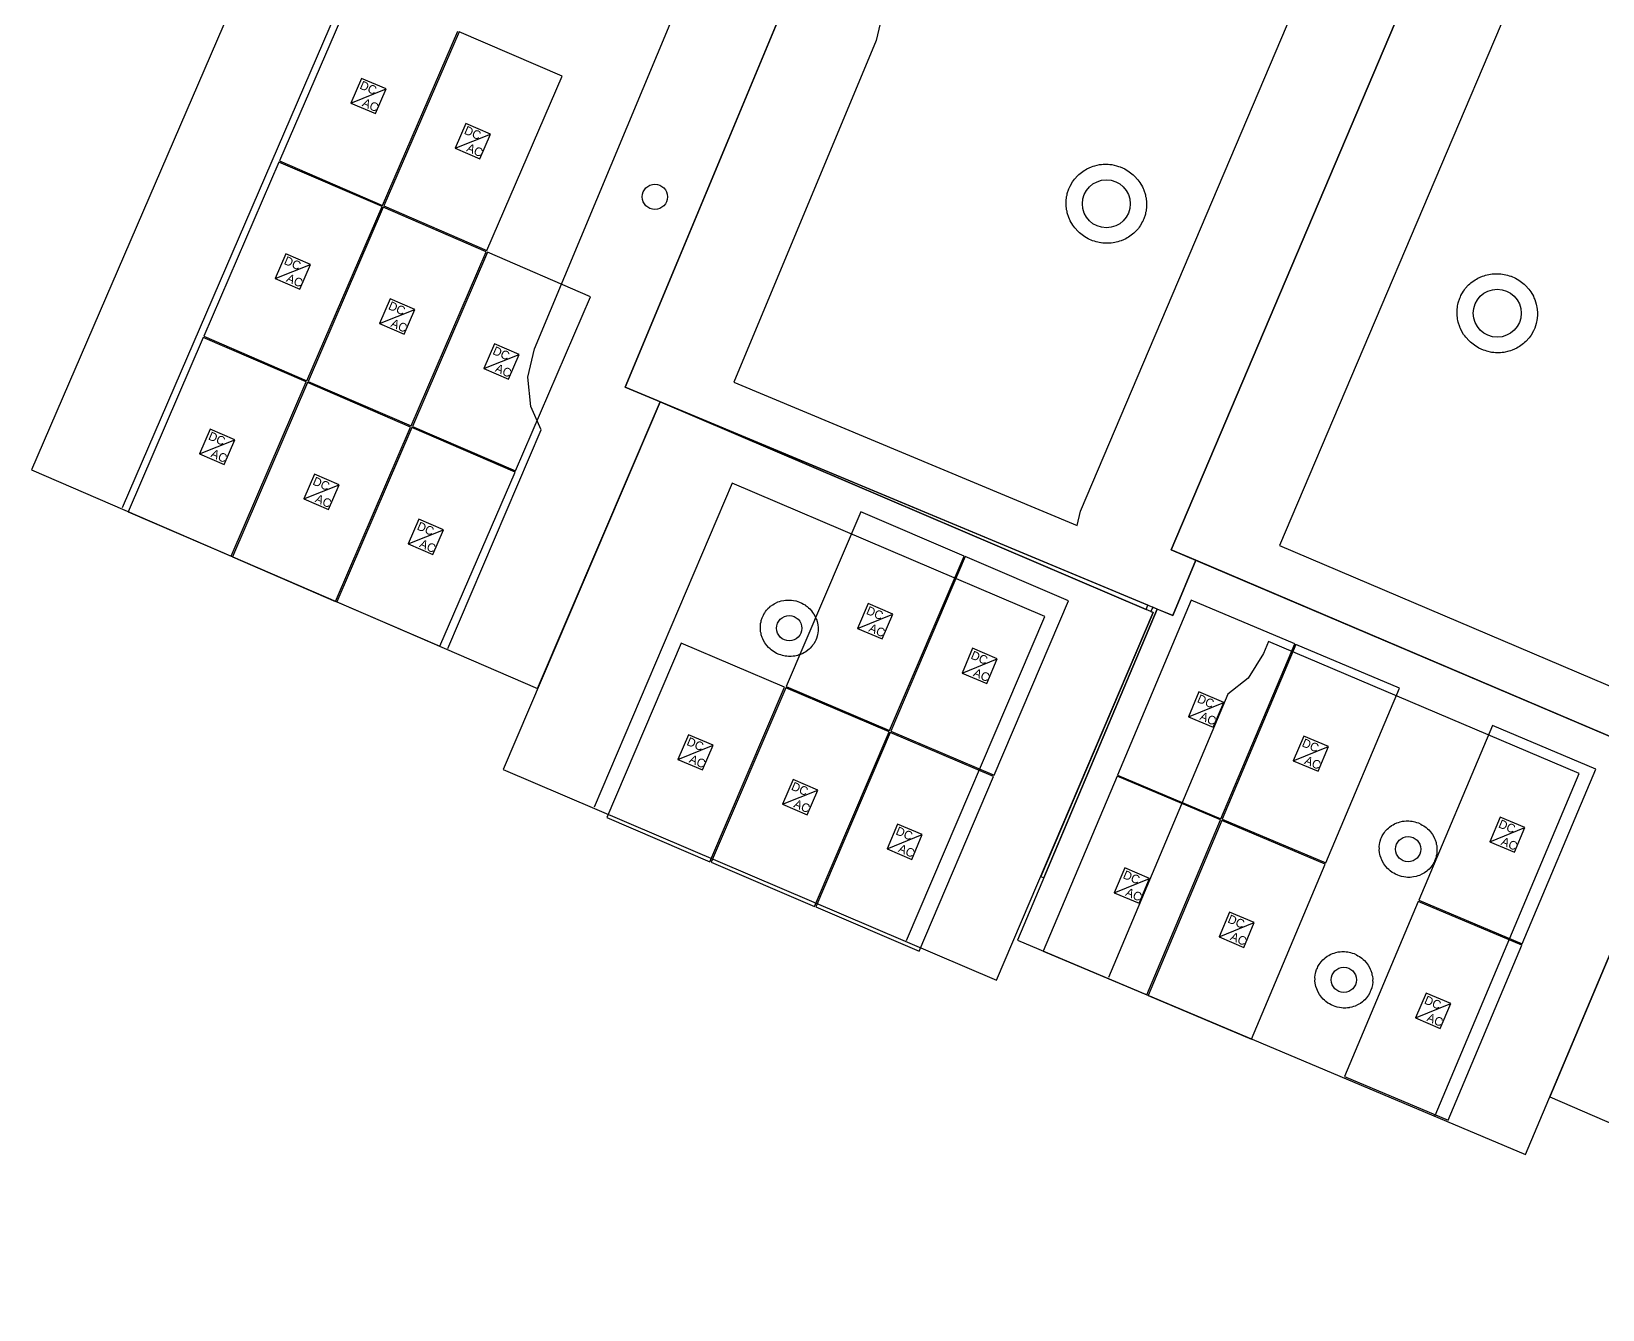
# Model space of a CAD drawing. Header units: feet. Extents: x -48.9 to 30.5, y -29.8 to 36.7.
# Drawn here: x -48.95 to -0.97, y -29.79 to 9.22 of the extents above; entities that cross this region are included whole.
import ezdxf

# ---------------------------------------------------------------- set-up
doc = ezdxf.new("R2010")
doc.units = ezdxf.units.FT
for name, color, linetype in [('Buildings', 7, 'CONTINUOUS'), ('Modules', 7, 'CONTINUOUS'), ('Obstructions', 7, 'CONTINUOUS'), ('Setbacks', 7, 'CONTINUOUS')]:
    doc.layers.add(name, color=color, linetype=linetype)

msp = doc.modelspace()

# ---------------------------------------------------------------- linework, layer by layer
at = {"layer": 'Buildings', "color": 252}
for p, q in [((-0.791, 24.822), (-14.149, -6.599)), ((-14.149, -6.599), (-1.151, 23.975)), ((-40.263, 15.95), (-48.95, -4.164)), ((-25.925, 10.1), (-30.82, -1.632)), ((-30.82, -1.632), (-26.046, 9.81)), ((-30.82, -1.632), (-14.098, -8.609)), ((-14.856, -8.293), (-30.82, -1.632)), ((-29.752, -2.084), (-34.545, -13.303)), ((-33.492, -10.839), (-29.752, -2.084)), ((-29.752, -2.084), (-14.913, -8.423)), ((-14.69, -8.518), (-29.752, -2.084)), ((-48.95, -4.164), (-33.492, -10.839)), ((-13.393, -6.92), (-14.149, -6.599)), ((-14.149, -6.599), (2.289, -13.588)), ((-14.098, -8.609), (-13.393, -6.92)), ((-13.393, -6.92), (-14.098, -8.609)), ((1.628, -13.307), (-13.393, -6.92)), ((-19.483, -19.737), (-14.69, -8.518)), ((-14.576, -8.41), (-18.839, -18.518)), ((-14.69, -8.518), (-18.129, -16.569)), ((-18.034, -16.61), (-14.576, -8.41)), ((-14.913, -8.423), (-14.856, -8.293)), ((-14.708, -8.355), (-14.765, -8.486)), ((-14.765, -8.486), (-14.69, -8.518)), ((-14.576, -8.41), (-14.708, -8.355)), ((-14.098, -8.609), (-14.576, -8.41)), ((-34.545, -13.303), (-19.483, -19.737)), ((-3.329, -25.06), (1.628, -13.307)), ((1.628, -13.307), (-2.585, -23.296)), ((-18.129, -16.569), (-18.034, -16.61)), ((-18.839, -18.518), (-3.329, -25.06)), ((-2.585, -23.296), (12.419, -29.79))]:
    msp.add_line(p, q, dxfattribs=at)
at = {"layer": 'Modules', "color": 254}
for p, q in [((-39.078, 10.588), (-41.374, 5.27)), ((-38.227, 3.911), (-35.93, 9.229)), ((-35.891, 9.211), (-38.188, 3.893)), ((-32.744, 7.852), (-35.891, 9.211)), ((-38.866, 7.789), (-39.191, 7.036)), ((-38.113, 7.464), (-38.866, 7.789)), ((-35.041, 2.534), (-32.744, 7.852)), ((-39.191, 7.036), (-38.113, 7.464)), ((-38.438, 6.711), (-38.113, 7.464)), ((-39.191, 7.036), (-38.438, 6.711)), ((-35.68, 6.412), (-36.005, 5.659)), ((-34.927, 6.087), (-35.68, 6.412)), ((-36.005, 5.659), (-34.927, 6.087)), ((-35.252, 5.334), (-34.927, 6.087)), ((-36.005, 5.659), (-35.252, 5.334)), ((-41.392, 5.234), (-43.688, -0.084)), ((-38.244, 3.875), (-41.392, 5.234)), ((-41.374, 5.27), (-38.227, 3.911)), ((-40.541, -1.443), (-38.244, 3.875)), ((-38.205, 3.857), (-40.502, -1.461)), ((-35.058, 2.498), (-38.205, 3.857)), ((-38.188, 3.893), (-35.041, 2.534)), ((-41.18, 2.435), (-41.505, 1.682)), ((-40.427, 2.109), (-41.18, 2.435)), ((-37.354, -2.82), (-35.058, 2.498)), ((-35.019, 2.484), (-37.316, -2.834)), ((-31.872, 1.125), (-35.019, 2.484)), ((-41.505, 1.682), (-40.427, 2.109)), ((-40.752, 1.356), (-40.427, 2.109)), ((-41.505, 1.682), (-40.752, 1.356)), ((-37.994, 1.058), (-38.319, 0.305)), ((-37.241, 0.733), (-37.994, 1.058)), ((-34.168, -4.193), (-31.872, 1.125)), ((-38.319, 0.305), (-37.241, 0.733)), ((-37.566, -0.02), (-37.241, 0.733)), ((-38.319, 0.305), (-37.566, -0.02)), ((-43.702, -0.12), (-45.999, -5.438)), ((-40.555, -1.479), (-43.702, -0.12)), ((-43.688, -0.084), (-40.541, -1.443)), ((-34.808, -0.316), (-35.133, -1.069)), ((-34.055, -0.641), (-34.808, -0.316)), ((-35.133, -1.069), (-34.055, -0.641)), ((-34.38, -1.394), (-34.055, -0.641)), ((-35.133, -1.069), (-34.38, -1.394)), ((-42.852, -6.797), (-40.555, -1.479)), ((-40.516, -1.497), (-42.813, -6.815)), ((-37.369, -2.856), (-40.516, -1.497)), ((-40.502, -1.461), (-37.354, -2.82)), ((-39.665, -8.174), (-37.369, -2.856)), ((-37.33, -2.87), (-39.627, -8.188)), ((-34.182, -4.229), (-37.33, -2.87)), ((-37.316, -2.834), (-34.168, -4.193)), ((-43.491, -2.92), (-43.816, -3.673)), ((-43.816, -3.673), (-42.738, -3.245)), ((-42.738, -3.245), (-43.491, -2.92)), ((-43.063, -3.998), (-42.738, -3.245)), ((-43.816, -3.673), (-43.063, -3.998)), ((-40.305, -4.296), (-40.63, -5.049)), ((-39.552, -4.622), (-40.305, -4.296)), ((-36.479, -9.547), (-34.182, -4.229)), ((-40.63, -5.049), (-39.552, -4.622)), ((-39.877, -5.375), (-39.552, -4.622)), ((-40.63, -5.049), (-39.877, -5.375)), ((-45.999, -5.438), (-42.852, -6.797)), ((-37.118, -5.67), (-37.444, -6.423)), ((-36.365, -5.995), (-37.118, -5.67)), ((-23.624, -5.447), (-25.899, -10.774)), ((-20.471, -6.793), (-23.624, -5.447)), ((-37.444, -6.423), (-36.365, -5.995)), ((-36.691, -6.748), (-36.365, -5.995)), ((-37.444, -6.423), (-36.691, -6.748)), ((-42.813, -6.815), (-39.665, -8.174)), ((-22.746, -12.121), (-20.471, -6.793)), ((-20.431, -6.809), (-22.707, -12.136)), ((-17.279, -8.156), (-20.431, -6.809)), ((-19.554, -13.483), (-17.279, -8.156)), ((-13.532, -8.14), (-15.783, -13.478)), ((-10.373, -9.473), (-13.532, -8.14)), ((-39.627, -8.188), (-36.479, -9.547)), ((-23.401, -8.245), (-23.723, -9)), ((-23.723, -9), (-22.647, -8.568)), ((-22.647, -8.568), (-23.401, -8.245)), ((-22.969, -9.322), (-22.647, -8.568)), ((-23.723, -9), (-22.969, -9.322)), ((-29.106, -9.446), (-31.382, -14.773)), ((-25.953, -10.793), (-29.106, -9.446)), ((-12.624, -14.81), (-10.373, -9.473)), ((-10.334, -9.488), (-12.585, -14.826)), ((-7.175, -10.82), (-10.334, -9.488)), ((-20.209, -9.608), (-20.531, -10.362)), ((-20.531, -10.362), (-19.455, -9.93)), ((-19.455, -9.93), (-20.209, -9.608)), ((-19.777, -10.684), (-19.455, -9.93)), ((-20.531, -10.362), (-19.777, -10.684)), ((-28.229, -16.12), (-25.953, -10.793)), ((-25.914, -10.812), (-28.19, -16.139)), ((-22.761, -12.159), (-25.914, -10.812)), ((-25.899, -10.774), (-22.746, -12.121)), ((-13.296, -10.938), (-13.615, -11.694)), ((-12.54, -11.257), (-13.296, -10.938)), ((-9.426, -16.158), (-7.175, -10.82)), ((-13.615, -11.694), (-12.54, -11.257)), ((-12.859, -12.012), (-12.54, -11.257)), ((-13.615, -11.694), (-12.859, -12.012)), ((-4.332, -11.96), (-6.583, -17.298)), ((-1.173, -13.293), (-4.332, -11.96)), ((-28.884, -12.245), (-29.206, -12.999)), ((-28.129, -12.567), (-28.884, -12.245)), ((-25.037, -17.486), (-22.761, -12.159)), ((-22.722, -12.174), (-24.998, -17.501)), ((-19.569, -13.521), (-22.722, -12.174)), ((-22.707, -12.136), (-19.554, -13.483)), ((-10.098, -12.286), (-10.417, -13.041)), ((-9.342, -12.604), (-10.098, -12.286)), ((-29.206, -12.999), (-28.129, -12.567)), ((-28.452, -13.321), (-28.129, -12.567)), ((-10.417, -13.041), (-9.342, -12.604)), ((-9.661, -13.36), (-9.342, -12.604)), ((-29.206, -12.999), (-28.452, -13.321)), ((-10.417, -13.041), (-9.661, -13.36)), ((-3.424, -18.63), (-1.173, -13.293)), ((-25.691, -13.61), (-26.014, -14.365)), ((-24.937, -13.933), (-25.691, -13.61)), ((-21.845, -18.848), (-19.569, -13.521)), ((-15.799, -13.513), (-18.05, -18.85)), ((-12.64, -14.845), (-15.799, -13.513)), ((-15.783, -13.478), (-12.624, -14.81)), ((-26.014, -14.365), (-24.937, -13.933)), ((-26.014, -14.365), (-25.259, -14.687)), ((-25.259, -14.687), (-24.937, -13.933)), ((-31.382, -14.773), (-28.229, -16.12)), ((-14.891, -20.183), (-12.64, -14.845)), ((-12.601, -14.864), (-14.852, -20.202)), ((-9.442, -16.196), (-12.601, -14.864)), ((-12.585, -14.826), (-9.426, -16.158)), ((-4.096, -14.758), (-4.415, -15.514)), ((-3.341, -15.077), (-4.096, -14.758)), ((-22.499, -14.973), (-22.822, -15.727)), ((-22.822, -15.727), (-21.745, -15.295)), ((-21.745, -15.295), (-22.499, -14.973)), ((-22.067, -16.049), (-21.745, -15.295)), ((-4.415, -15.514), (-3.341, -15.077)), ((-3.659, -15.833), (-3.341, -15.077)), ((-22.822, -15.727), (-22.067, -16.049)), ((-4.415, -15.514), (-3.659, -15.833)), ((-28.19, -16.139), (-25.037, -17.486)), ((-15.563, -16.31), (-15.882, -17.066)), ((-14.808, -16.629), (-15.563, -16.31)), ((-11.693, -21.534), (-9.442, -16.196)), ((-15.882, -17.066), (-14.808, -16.629)), ((-15.126, -17.385), (-14.808, -16.629)), ((-15.882, -17.066), (-15.126, -17.385)), ((-24.998, -17.501), (-21.845, -18.848)), ((-12.365, -17.662), (-12.684, -18.417)), ((-11.61, -17.98), (-12.365, -17.662)), ((-6.599, -17.337), (-8.85, -22.674)), ((-3.44, -18.669), (-6.599, -17.337)), ((-6.583, -17.298), (-3.424, -18.63)), ((-12.684, -18.417), (-11.61, -17.98)), ((-11.928, -18.736), (-11.61, -17.98)), ((-12.684, -18.417), (-11.928, -18.736)), ((-5.691, -24.007), (-3.44, -18.669)), ((-18.05, -18.85), (-14.891, -20.183)), ((-6.363, -20.134), (-6.682, -20.89)), ((-5.608, -20.453), (-6.363, -20.134)), ((-14.852, -20.202), (-11.693, -21.534)), ((-6.682, -20.89), (-5.608, -20.453)), ((-5.926, -21.209), (-5.608, -20.453)), ((-6.682, -20.89), (-5.926, -21.209)), ((-8.85, -22.674), (-5.691, -24.007))]:
    msp.add_line(p, q, dxfattribs=at)
at = {"layer": 'Obstructions', "color": 252}
for centre, radius in [((-29.911, 4.171), 0.385), ((-16.124, 3.959), 0.732), ((-4.187, 0.621), 0.732), ((-25.808, -8.995), 0.385), ((-6.909, -15.737), 0.385), ((-8.873, -19.726), 0.385)]:
    msp.add_circle(centre, radius, dxfattribs=at)
at = {"layer": 'Setbacks', "color": 2}
for p, q in [((-16.914, -5.426), (-3.935, 25.101)), ((1.96, 23.616), (-10.833, -6.473)), ((-38.066, 13.462), (-46.18, -5.325)), ((-33.59, -0.471), (-29.347, 9.697)), ((-22.953, 9.804), (-23.153, 8.944)), ((-23.153, 8.943), (-27.504, -1.485)), ((-23.153, 8.944), (-23.153, 8.943)), ((-17.1, 4.71), (-16.998, 4.824)), ((-16.998, 4.824), (-16.997, 4.825)), ((-16.997, 4.825), (-16.96, 4.854)), ((-16.96, 4.854), (-16.927, 4.888)), ((-16.927, 4.888), (-16.926, 4.888)), ((-16.926, 4.888), (-16.803, 4.978)), ((-16.803, 4.978), (-16.802, 4.979)), ((-16.802, 4.979), (-16.758, 5.001)), ((-16.758, 5.001), (-16.717, 5.028)), ((-16.717, 5.028), (-16.716, 5.028)), ((-16.716, 5.028), (-16.577, 5.09)), ((-16.577, 5.09), (-16.576, 5.09)), ((-16.576, 5.09), (-16.527, 5.104)), ((-16.527, 5.104), (-16.479, 5.122)), ((-16.479, 5.122), (-16.478, 5.122)), ((-16.478, 5.122), (-16.329, 5.154)), ((-16.329, 5.154), (-16.328, 5.154)), ((-16.328, 5.154), (-16.275, 5.157)), ((-16.275, 5.157), (-16.223, 5.165)), ((-16.223, 5.165), (-16.222, 5.165)), ((-16.222, 5.165), (-16.069, 5.165)), ((-16.069, 5.165), (-16.069, 5.165)), ((-16.069, 5.165), (-16.015, 5.157)), ((-16.015, 5.157), (-15.96, 5.154)), ((-15.96, 5.154), (-15.96, 5.154)), ((-15.96, 5.154), (-15.81, 5.122)), ((-15.81, 5.122), (-15.81, 5.122)), ((-15.81, 5.122), (-15.758, 5.102)), ((-15.758, 5.102), (-15.704, 5.087)), ((-15.704, 5.087), (-15.704, 5.087)), ((-15.704, 5.087), (-15.564, 5.025)), ((-15.564, 5.025), (-15.563, 5.025)), ((-15.563, 5.025), (-15.517, 4.995)), ((-15.517, 4.995), (-15.468, 4.969)), ((-15.468, 4.969), (-15.467, 4.969)), ((-15.467, 4.969), (-15.343, 4.879)), ((-15.343, 4.879), (-15.343, 4.879)), ((-15.343, 4.879), (-15.304, 4.841)), ((-15.304, 4.841), (-15.262, 4.806)), ((-15.262, 4.806), (-15.262, 4.806)), ((-15.262, 4.806), (-15.16, 4.692)), ((-17.317, 4.271), (-17.27, 4.417)), ((-17.27, 4.417), (-17.248, 4.458)), ((-17.27, 4.417), (-17.27, 4.417)), ((-17.248, 4.458), (-17.232, 4.501)), ((-17.232, 4.502), (-17.155, 4.634)), ((-17.232, 4.501), (-17.232, 4.502)), ((-17.155, 4.635), (-17.126, 4.671)), ((-17.155, 4.634), (-17.155, 4.635)), ((-17.126, 4.671), (-17.101, 4.71)), ((-17.101, 4.71), (-17.1, 4.71)), ((-15.16, 4.692), (-15.159, 4.692)), ((-15.159, 4.692), (-15.131, 4.648)), ((-15.131, 4.648), (-15.097, 4.607)), ((-15.097, 4.607), (-15.097, 4.606)), ((-15.097, 4.606), (-15.021, 4.474)), ((-15.021, 4.474), (-15.02, 4.473)), ((-15.02, 4.473), (-15.002, 4.426)), ((-15.002, 4.426), (-14.979, 4.381)), ((-14.979, 4.381), (-14.979, 4.38)), ((-14.979, 4.38), (-14.932, 4.235)), ((-17.353, 4.027), (-17.337, 4.18)), ((-17.35, 3.98), (-17.353, 4.027)), ((-17.353, 4.027), (-17.353, 4.027)), ((-17.353, 3.932), (-17.35, 3.98)), ((-17.337, 3.78), (-17.353, 3.932)), ((-17.353, 3.932), (-17.353, 3.932)), ((-17.337, 4.18), (-17.324, 4.225)), ((-17.337, 4.18), (-17.337, 4.18)), ((-17.324, 4.225), (-17.317, 4.271)), ((-17.317, 4.271), (-17.317, 4.271)), ((-14.932, 4.235), (-14.932, 4.234)), ((-14.932, 4.234), (-14.924, 4.186)), ((-14.924, 4.186), (-14.911, 4.139)), ((-14.911, 4.139), (-14.911, 4.138)), ((-14.911, 4.138), (-14.895, 3.986)), ((-14.895, 3.891), (-14.911, 3.738)), ((-14.895, 3.986), (-14.898, 3.938)), ((-14.898, 3.938), (-14.895, 3.891)), ((-14.895, 3.986), (-14.895, 3.986)), ((-14.895, 3.891), (-14.895, 3.891)), ((-17.337, 3.779), (-17.337, 3.78)), ((-17.324, 3.732), (-17.337, 3.779)), ((-17.316, 3.684), (-17.324, 3.732)), ((-17.316, 3.683), (-17.316, 3.684)), ((-17.269, 3.538), (-17.316, 3.683)), ((-17.269, 3.537), (-17.269, 3.538)), ((-17.245, 3.492), (-17.269, 3.537)), ((-17.227, 3.445), (-17.245, 3.492)), ((-17.227, 3.444), (-17.227, 3.445)), ((-17.151, 3.312), (-17.227, 3.444)), ((-15.016, 3.416), (-15.092, 3.284)), ((-15.015, 3.417), (-15.016, 3.416)), ((-14.999, 3.46), (-15.015, 3.417)), ((-14.978, 3.501), (-14.999, 3.46)), ((-14.93, 3.647), (-14.978, 3.501)), ((-14.978, 3.501), (-14.978, 3.501)), ((-14.924, 3.693), (-14.93, 3.647)), ((-14.93, 3.647), (-14.93, 3.647)), ((-14.911, 3.738), (-14.924, 3.693)), ((-14.911, 3.738), (-14.911, 3.738)), ((-17.15, 3.311), (-17.151, 3.312)), ((-17.117, 3.27), (-17.15, 3.311)), ((-17.088, 3.226), (-17.117, 3.27)), ((-16.986, 3.112), (-17.088, 3.226)), ((-17.088, 3.226), (-17.088, 3.226)), ((-16.985, 3.112), (-16.986, 3.112)), ((-16.943, 3.077), (-16.985, 3.112)), ((-16.905, 3.039), (-16.943, 3.077)), ((-16.904, 3.039), (-16.905, 3.039)), ((-16.78, 2.949), (-16.904, 3.039)), ((-16.731, 2.923), (-16.78, 2.949)), ((-16.78, 2.949), (-16.78, 2.949)), ((-16.684, 2.893), (-16.731, 2.923)), ((-16.544, 2.831), (-16.684, 2.893)), ((-16.684, 2.893), (-16.684, 2.893)), ((-15.531, 2.89), (-15.671, 2.828)), ((-15.49, 2.917), (-15.531, 2.89)), ((-15.531, 2.89), (-15.531, 2.89)), ((-15.446, 2.939), (-15.49, 2.917)), ((-15.445, 2.94), (-15.446, 2.939)), ((-15.321, 3.03), (-15.445, 2.94)), ((-15.288, 3.064), (-15.321, 3.03)), ((-15.321, 3.03), (-15.321, 3.03)), ((-15.25, 3.093), (-15.288, 3.064)), ((-15.147, 3.208), (-15.25, 3.094)), ((-15.25, 3.094), (-15.25, 3.093)), ((-15.122, 3.247), (-15.147, 3.208)), ((-15.147, 3.208), (-15.147, 3.208)), ((-15.093, 3.283), (-15.122, 3.247)), ((-15.092, 3.284), (-15.093, 3.283)), ((-16.543, 2.831), (-16.544, 2.831)), ((-16.49, 2.816), (-16.543, 2.831)), ((-16.438, 2.796), (-16.49, 2.816)), ((-16.288, 2.764), (-16.438, 2.796)), ((-16.438, 2.796), (-16.438, 2.796)), ((-16.287, 2.764), (-16.288, 2.764)), ((-16.233, 2.761), (-16.287, 2.764)), ((-16.179, 2.753), (-16.233, 2.761)), ((-16.178, 2.753), (-16.179, 2.753)), ((-16.025, 2.753), (-16.178, 2.753)), ((-15.973, 2.761), (-16.025, 2.753)), ((-16.025, 2.753), (-16.025, 2.753)), ((-15.919, 2.764), (-15.973, 2.761)), ((-15.769, 2.796), (-15.919, 2.764)), ((-15.919, 2.764), (-15.919, 2.764)), ((-15.721, 2.814), (-15.769, 2.796)), ((-15.769, 2.796), (-15.769, 2.796)), ((-15.672, 2.828), (-15.721, 2.814)), ((-15.671, 2.828), (-15.672, 2.828)), ((-5.163, 1.373), (-5.061, 1.486)), ((-5.061, 1.487), (-5.023, 1.516)), ((-5.061, 1.486), (-5.061, 1.487)), ((-5.023, 1.516), (-4.99, 1.55)), ((-4.99, 1.551), (-4.866, 1.641)), ((-4.99, 1.55), (-4.99, 1.551)), ((-4.866, 1.641), (-4.865, 1.641)), ((-4.865, 1.641), (-4.821, 1.663)), ((-4.821, 1.663), (-4.78, 1.69)), ((-4.78, 1.69), (-4.64, 1.752)), ((-4.78, 1.69), (-4.78, 1.69)), ((-4.64, 1.752), (-4.639, 1.753)), ((-4.639, 1.753), (-4.59, 1.766)), ((-4.59, 1.766), (-4.542, 1.784)), ((-4.542, 1.784), (-4.392, 1.816)), ((-4.542, 1.784), (-4.542, 1.784)), ((-4.392, 1.816), (-4.339, 1.819)), ((-4.392, 1.816), (-4.392, 1.816)), ((-4.339, 1.819), (-4.286, 1.827)), ((-4.286, 1.827), (-4.286, 1.827)), ((-4.286, 1.827), (-4.133, 1.827)), ((-4.133, 1.827), (-4.132, 1.827)), ((-4.132, 1.827), (-4.078, 1.819)), ((-4.078, 1.819), (-4.024, 1.816)), ((-4.024, 1.816), (-4.023, 1.816)), ((-4.023, 1.816), (-3.874, 1.784)), ((-3.874, 1.784), (-3.873, 1.784)), ((-3.873, 1.784), (-3.821, 1.764)), ((-3.821, 1.764), (-3.768, 1.749)), ((-3.768, 1.749), (-3.767, 1.749)), ((-3.767, 1.749), (-3.627, 1.687)), ((-3.627, 1.687), (-3.627, 1.687)), ((-3.627, 1.687), (-3.58, 1.657)), ((-3.58, 1.657), (-3.531, 1.631)), ((-3.531, 1.631), (-3.531, 1.631)), ((-3.531, 1.631), (-3.407, 1.541)), ((-3.407, 1.541), (-3.407, 1.541)), ((-3.407, 1.541), (-3.368, 1.503)), ((-3.368, 1.503), (-3.326, 1.468)), ((-3.326, 1.468), (-3.326, 1.468)), ((-3.326, 1.468), (-3.223, 1.354)), ((-5.38, 0.933), (-5.333, 1.079)), ((-5.333, 1.08), (-5.311, 1.12)), ((-5.333, 1.079), (-5.333, 1.08)), ((-5.311, 1.12), (-5.295, 1.164)), ((-5.295, 1.164), (-5.219, 1.297)), ((-5.295, 1.164), (-5.295, 1.164)), ((-5.219, 1.297), (-5.218, 1.297)), ((-5.218, 1.297), (-5.189, 1.333)), ((-5.189, 1.333), (-5.164, 1.372)), ((-5.164, 1.372), (-5.163, 1.373)), ((-3.223, 1.354), (-3.223, 1.354)), ((-3.223, 1.354), (-3.194, 1.31)), ((-3.194, 1.31), (-3.161, 1.269)), ((-3.161, 1.269), (-3.161, 1.268)), ((-3.161, 1.268), (-3.084, 1.136)), ((-3.084, 1.136), (-3.084, 1.135)), ((-3.084, 1.135), (-3.066, 1.088)), ((-3.066, 1.088), (-3.043, 1.043)), ((-3.043, 1.043), (-3.042, 1.042)), ((-3.042, 1.042), (-2.995, 0.896)), ((-5.416, 0.69), (-5.4, 0.842)), ((-5.416, 0.689), (-5.416, 0.69)), ((-5.413, 0.642), (-5.416, 0.689)), ((-5.416, 0.595), (-5.413, 0.642)), ((-5.416, 0.594), (-5.416, 0.595)), ((-5.4, 0.442), (-5.416, 0.594)), ((-5.4, 0.842), (-5.387, 0.887)), ((-5.4, 0.842), (-5.4, 0.842)), ((-5.387, 0.887), (-5.38, 0.933)), ((-5.38, 0.933), (-5.38, 0.933)), ((-2.995, 0.896), (-2.995, 0.896)), ((-2.995, 0.896), (-2.987, 0.848)), ((-2.987, 0.848), (-2.975, 0.801)), ((-2.975, 0.801), (-2.974, 0.8)), ((-2.974, 0.8), (-2.958, 0.648)), ((-2.958, 0.552), (-2.974, 0.4)), ((-2.958, 0.647), (-2.961, 0.6)), ((-2.961, 0.6), (-2.958, 0.553)), ((-2.958, 0.648), (-2.958, 0.647)), ((-2.958, 0.553), (-2.958, 0.552)), ((-5.4, 0.441), (-5.4, 0.442)), ((-5.387, 0.394), (-5.4, 0.441)), ((-5.379, 0.346), (-5.387, 0.394)), ((-5.379, 0.345), (-5.379, 0.346)), ((-5.332, 0.2), (-5.379, 0.345)), ((-5.332, 0.199), (-5.332, 0.2)), ((-5.308, 0.154), (-5.332, 0.199)), ((-5.29, 0.107), (-5.308, 0.154)), ((-5.29, 0.106), (-5.29, 0.107)), ((-5.214, -0.026), (-5.29, 0.106)), ((-3.079, 0.078), (-3.156, -0.055)), ((-3.063, 0.121), (-3.079, 0.078)), ((-3.079, 0.078), (-3.079, 0.078)), ((-3.041, 0.162), (-3.063, 0.121)), ((-2.994, 0.308), (-3.041, 0.163)), ((-3.041, 0.163), (-3.041, 0.162)), ((-2.987, 0.355), (-2.994, 0.309)), ((-2.994, 0.309), (-2.994, 0.308)), ((-2.975, 0.399), (-2.987, 0.355)), ((-2.974, 0.4), (-2.975, 0.399)), ((-33.79, -1.333), (-33.59, -0.472)), ((-33.59, -0.472), (-33.59, -0.471)), ((-5.213, -0.027), (-5.214, -0.026)), ((-5.18, -0.068), (-5.213, -0.027)), ((-5.151, -0.112), (-5.18, -0.068)), ((-5.049, -0.226), (-5.151, -0.112)), ((-5.151, -0.112), (-5.151, -0.112)), ((-5.048, -0.226), (-5.049, -0.226)), ((-5.006, -0.261), (-5.048, -0.226)), ((-4.967, -0.299), (-5.006, -0.261)), ((-4.843, -0.389), (-4.967, -0.299)), ((-4.967, -0.299), (-4.967, -0.299)), ((-4.843, -0.39), (-4.843, -0.389)), ((-4.794, -0.415), (-4.843, -0.39)), ((-4.747, -0.445), (-4.794, -0.415)), ((-4.607, -0.507), (-4.747, -0.445)), ((-4.747, -0.445), (-4.747, -0.445)), ((-3.594, -0.448), (-3.734, -0.511)), ((-3.553, -0.421), (-3.594, -0.448)), ((-3.594, -0.448), (-3.594, -0.448)), ((-3.509, -0.399), (-3.553, -0.421)), ((-3.508, -0.399), (-3.509, -0.399)), ((-3.385, -0.309), (-3.508, -0.399)), ((-3.384, -0.308), (-3.385, -0.309)), ((-3.351, -0.275), (-3.384, -0.308)), ((-3.314, -0.245), (-3.351, -0.275)), ((-3.313, -0.245), (-3.314, -0.245)), ((-3.211, -0.131), (-3.313, -0.245)), ((-3.21, -0.13), (-3.211, -0.131)), ((-3.186, -0.091), (-3.21, -0.13)), ((-3.156, -0.055), (-3.186, -0.091)), ((-3.156, -0.055), (-3.156, -0.055)), ((-4.606, -0.508), (-4.607, -0.507)), ((-4.553, -0.522), (-4.606, -0.508)), ((-4.501, -0.542), (-4.553, -0.522)), ((-4.351, -0.574), (-4.501, -0.542)), ((-4.501, -0.542), (-4.501, -0.542)), ((-4.35, -0.574), (-4.351, -0.574)), ((-4.296, -0.577), (-4.35, -0.574)), ((-4.242, -0.585), (-4.296, -0.577)), ((-4.241, -0.585), (-4.242, -0.585)), ((-4.088, -0.585), (-4.241, -0.585)), ((-4.036, -0.577), (-4.088, -0.585)), ((-4.088, -0.585), (-4.088, -0.585)), ((-3.983, -0.574), (-4.036, -0.577)), ((-3.982, -0.574), (-3.983, -0.574)), ((-3.832, -0.542), (-3.982, -0.574)), ((-3.784, -0.524), (-3.832, -0.542)), ((-3.832, -0.542), (-3.832, -0.542)), ((-3.735, -0.511), (-3.784, -0.524)), ((-3.734, -0.511), (-3.735, -0.511)), ((-33.79, -1.334), (-33.79, -1.333)), ((-33.79, -1.333), (-33.79, -1.333)), ((-33.7, -2.224), (-33.79, -1.334)), ((-27.504, -1.485), (-17.018, -5.86)), ((-33.7, -2.225), (-33.7, -2.224)), ((-33.7, -2.224), (-33.7, -2.224)), ((-33.382, -2.935), (-33.7, -2.225)), ((-36.237, -9.618), (-33.382, -2.935)), ((-27.546, -4.563), (-31.77, -14.452)), ((-18.007, -8.638), (-27.546, -4.563)), ((-17.018, -5.86), (-16.914, -5.426)), ((-16.914, -5.426), (-16.914, -5.426)), ((-10.833, -6.473), (0.078, -11.112)), ((-26.056, -8.162), (-25.977, -8.145)), ((-25.977, -8.145), (-25.976, -8.145)), ((-25.976, -8.145), (-25.923, -8.142)), ((-25.923, -8.142), (-25.871, -8.134)), ((-25.871, -8.134), (-25.871, -8.134)), ((-25.871, -8.134), (-25.79, -8.134)), ((-25.79, -8.134), (-25.79, -8.134)), ((-25.79, -8.134), (-25.736, -8.143)), ((-25.736, -8.143), (-25.681, -8.146)), ((-25.681, -8.146), (-25.681, -8.146)), ((-25.681, -8.146), (-25.602, -8.163)), ((-26.615, -8.637), (-26.599, -8.594)), ((-26.599, -8.593), (-26.559, -8.524)), ((-26.599, -8.594), (-26.599, -8.593)), ((-26.559, -8.524), (-26.558, -8.523)), ((-26.558, -8.523), (-26.529, -8.487)), ((-26.529, -8.487), (-26.504, -8.448)), ((-26.504, -8.448), (-26.45, -8.388)), ((-26.504, -8.448), (-26.504, -8.448)), ((-26.45, -8.388), (-26.449, -8.387)), ((-26.449, -8.387), (-26.412, -8.358)), ((-26.412, -8.358), (-26.379, -8.324)), ((-26.379, -8.324), (-26.378, -8.324)), ((-26.378, -8.324), (-26.313, -8.276)), ((-26.313, -8.276), (-26.269, -8.254)), ((-26.313, -8.276), (-26.313, -8.276)), ((-26.269, -8.254), (-26.228, -8.227)), ((-26.228, -8.227), (-26.227, -8.227)), ((-26.227, -8.227), (-26.154, -8.194)), ((-26.154, -8.194), (-26.153, -8.194)), ((-26.153, -8.194), (-26.104, -8.181)), ((-26.104, -8.181), (-26.056, -8.162)), ((-26.056, -8.162), (-26.056, -8.162)), ((-25.602, -8.163), (-25.601, -8.163)), ((-25.601, -8.163), (-25.55, -8.182)), ((-25.55, -8.182), (-25.496, -8.197)), ((-25.496, -8.197), (-25.496, -8.197)), ((-25.496, -8.197), (-25.422, -8.23)), ((-25.422, -8.23), (-25.422, -8.23)), ((-25.422, -8.23), (-25.375, -8.26)), ((-25.375, -8.26), (-25.326, -8.285)), ((-25.326, -8.285), (-25.326, -8.286)), ((-25.326, -8.286), (-25.26, -8.333)), ((-25.26, -8.333), (-25.26, -8.333)), ((-25.26, -8.333), (-25.221, -8.371)), ((-25.221, -8.371), (-25.179, -8.406)), ((-25.179, -8.406), (-25.179, -8.406)), ((-25.179, -8.406), (-25.125, -8.466)), ((-25.125, -8.466), (-25.125, -8.467)), ((-25.125, -8.467), (-25.096, -8.511)), ((-25.096, -8.511), (-25.063, -8.552)), ((-25.063, -8.552), (-25.062, -8.552)), ((-25.062, -8.552), (-25.022, -8.622)), ((-25.022, -8.622), (-25.022, -8.622)), ((-25.022, -8.622), (-25.004, -8.67)), ((-26.69, -8.927), (-26.681, -8.847)), ((-26.687, -8.975), (-26.69, -8.927)), ((-26.69, -8.927), (-26.69, -8.927)), ((-26.69, -9.022), (-26.687, -8.975)), ((-26.681, -9.102), (-26.69, -9.022)), ((-26.69, -9.022), (-26.69, -9.022)), ((-26.681, -8.846), (-26.669, -8.801)), ((-26.681, -8.847), (-26.681, -8.846)), ((-26.681, -9.103), (-26.681, -9.102)), ((-26.668, -9.15), (-26.681, -9.103)), ((-26.669, -8.801), (-26.662, -8.755)), ((-26.662, -8.755), (-26.637, -8.678)), ((-26.662, -8.755), (-26.662, -8.755)), ((-26.637, -8.678), (-26.615, -8.637)), ((-26.637, -8.678), (-26.637, -8.678)), ((-25.004, -8.67), (-24.981, -8.715)), ((-24.981, -8.715), (-24.98, -8.715)), ((-24.98, -8.715), (-24.956, -8.792)), ((-24.956, -8.792), (-24.955, -8.793)), ((-24.955, -8.793), (-24.948, -8.841)), ((-24.948, -8.841), (-24.935, -8.888)), ((-24.935, -8.888), (-24.935, -8.889)), ((-24.935, -8.889), (-24.927, -8.969)), ((-24.927, -9.064), (-24.935, -9.144)), ((-24.927, -8.969), (-24.929, -9.016)), ((-24.929, -9.016), (-24.927, -9.064)), ((-24.927, -8.969), (-24.927, -8.969)), ((-24.927, -9.064), (-24.927, -9.064)), ((-22.232, -18.527), (-18.007, -8.638)), ((-26.661, -9.198), (-26.668, -9.15)), ((-26.661, -9.199), (-26.661, -9.198)), ((-26.636, -9.275), (-26.661, -9.199)), ((-26.635, -9.276), (-26.636, -9.275)), ((-26.612, -9.321), (-26.635, -9.276)), ((-26.594, -9.368), (-26.612, -9.321)), ((-26.594, -9.369), (-26.594, -9.368)), ((-26.554, -9.439), (-26.594, -9.369)), ((-26.553, -9.439), (-26.554, -9.439)), ((-26.52, -9.48), (-26.553, -9.439)), ((-26.491, -9.524), (-26.52, -9.48)), ((-26.491, -9.525), (-26.491, -9.524)), ((-26.437, -9.585), (-26.491, -9.525)), ((-26.395, -9.619), (-26.437, -9.585)), ((-26.437, -9.585), (-26.437, -9.585)), ((-25.113, -9.543), (-25.166, -9.603)), ((-25.112, -9.543), (-25.113, -9.543)), ((-25.087, -9.504), (-25.112, -9.543)), ((-25.058, -9.468), (-25.087, -9.504)), ((-25.057, -9.467), (-25.058, -9.468)), ((-25.017, -9.398), (-25.057, -9.467)), ((-25.001, -9.354), (-25.017, -9.397)), ((-25.017, -9.397), (-25.017, -9.398)), ((-24.98, -9.313), (-25.001, -9.354)), ((-24.979, -9.313), (-24.98, -9.313)), ((-24.954, -9.236), (-24.979, -9.313)), ((-24.947, -9.189), (-24.954, -9.235)), ((-24.954, -9.235), (-24.954, -9.236)), ((-24.935, -9.145), (-24.947, -9.189)), ((-24.935, -9.144), (-24.935, -9.145)), ((-11.173, -9.399), (-11.326, -9.767)), ((-1.685, -13.433), (-11.173, -9.399)), ((-26.356, -9.657), (-26.395, -9.619)), ((-26.356, -9.658), (-26.356, -9.657)), ((-26.291, -9.705), (-26.356, -9.658)), ((-26.29, -9.705), (-26.291, -9.705)), ((-26.241, -9.731), (-26.29, -9.705)), ((-26.194, -9.761), (-26.241, -9.731)), ((-26.12, -9.794), (-26.194, -9.761)), ((-26.194, -9.761), (-26.194, -9.761)), ((-26.067, -9.809), (-26.12, -9.794)), ((-26.12, -9.794), (-26.12, -9.794)), ((-26.015, -9.828), (-26.067, -9.809)), ((-26.014, -9.828), (-26.015, -9.828)), ((-25.935, -9.845), (-26.014, -9.828)), ((-25.881, -9.848), (-25.935, -9.845)), ((-25.935, -9.845), (-25.935, -9.845)), ((-25.827, -9.856), (-25.881, -9.848)), ((-25.826, -9.856), (-25.827, -9.856)), ((-25.746, -9.856), (-25.826, -9.856)), ((-25.745, -9.856), (-25.746, -9.856)), ((-25.693, -9.848), (-25.745, -9.856)), ((-25.64, -9.845), (-25.693, -9.848)), ((-25.639, -9.845), (-25.64, -9.845)), ((-25.56, -9.829), (-25.639, -9.845)), ((-25.512, -9.81), (-25.56, -9.828)), ((-25.56, -9.828), (-25.56, -9.829)), ((-25.463, -9.797), (-25.512, -9.81)), ((-25.389, -9.764), (-25.463, -9.797)), ((-25.463, -9.797), (-25.463, -9.797)), ((-25.388, -9.764), (-25.389, -9.764)), ((-25.347, -9.737), (-25.388, -9.764)), ((-25.303, -9.715), (-25.347, -9.737)), ((-25.238, -9.667), (-25.303, -9.715)), ((-25.303, -9.715), (-25.303, -9.715)), ((-25.237, -9.667), (-25.238, -9.667)), ((-25.204, -9.633), (-25.237, -9.667)), ((-25.167, -9.603), (-25.204, -9.633)), ((-25.166, -9.603), (-25.167, -9.603)), ((-11.327, -9.768), (-11.798, -10.515)), ((-11.326, -9.767), (-11.327, -9.768)), ((-11.798, -10.516), (-12.413, -11.012)), ((-11.798, -10.515), (-11.798, -10.515)), ((-11.798, -10.515), (-11.798, -10.516)), ((-12.413, -11.012), (-16.059, -19.655)), ((-6.083, -23.862), (-1.685, -13.433)), ((-7.717, -15.379), (-7.701, -15.336)), ((-7.701, -15.336), (-7.7, -15.336)), ((-7.7, -15.336), (-7.66, -15.266)), ((-7.66, -15.265), (-7.63, -15.229)), ((-7.66, -15.266), (-7.66, -15.265)), ((-7.63, -15.229), (-7.605, -15.19)), ((-7.605, -15.19), (-7.551, -15.13)), ((-7.605, -15.19), (-7.605, -15.19)), ((-7.551, -15.13), (-7.513, -15.1)), ((-7.551, -15.13), (-7.551, -15.13)), ((-7.513, -15.1), (-7.48, -15.066)), ((-7.48, -15.066), (-7.414, -15.018)), ((-7.48, -15.066), (-7.48, -15.066)), ((-7.414, -15.018), (-7.37, -14.996)), ((-7.414, -15.018), (-7.414, -15.018)), ((-7.37, -14.996), (-7.329, -14.969)), ((-7.329, -14.969), (-7.255, -14.936)), ((-7.329, -14.969), (-7.329, -14.969)), ((-7.255, -14.936), (-7.254, -14.936)), ((-7.254, -14.936), (-7.205, -14.923)), ((-7.205, -14.923), (-7.157, -14.904)), ((-7.157, -14.904), (-7.078, -14.888)), ((-7.157, -14.904), (-7.157, -14.904)), ((-7.078, -14.887), (-7.025, -14.884)), ((-7.078, -14.888), (-7.078, -14.887)), ((-7.025, -14.884), (-6.972, -14.876)), ((-6.972, -14.876), (-6.972, -14.876)), ((-6.972, -14.876), (-6.891, -14.876)), ((-6.891, -14.876), (-6.891, -14.876)), ((-6.891, -14.876), (-6.837, -14.885)), ((-6.837, -14.885), (-6.782, -14.888)), ((-6.782, -14.888), (-6.782, -14.888)), ((-6.782, -14.888), (-6.703, -14.905)), ((-6.703, -14.905), (-6.703, -14.905)), ((-6.703, -14.905), (-6.651, -14.924)), ((-6.651, -14.924), (-6.597, -14.939)), ((-6.597, -14.939), (-6.597, -14.939)), ((-6.597, -14.939), (-6.523, -14.972)), ((-6.523, -14.972), (-6.523, -14.972)), ((-6.523, -14.972), (-6.476, -15.002)), ((-6.476, -15.002), (-6.427, -15.027)), ((-6.427, -15.027), (-6.427, -15.028)), ((-6.427, -15.028), (-6.361, -15.075)), ((-6.361, -15.075), (-6.361, -15.075)), ((-6.361, -15.075), (-6.322, -15.113)), ((-6.322, -15.113), (-6.28, -15.148)), ((-6.28, -15.148), (-6.28, -15.148)), ((-6.28, -15.148), (-6.226, -15.208)), ((-6.226, -15.208), (-6.226, -15.209)), ((-6.226, -15.209), (-6.197, -15.253)), ((-6.197, -15.253), (-6.164, -15.294)), ((-6.164, -15.294), (-6.164, -15.294)), ((-6.164, -15.294), (-6.123, -15.364)), ((-7.791, -15.669), (-7.783, -15.589)), ((-7.788, -15.717), (-7.791, -15.669)), ((-7.791, -15.669), (-7.791, -15.669)), ((-7.791, -15.764), (-7.788, -15.717)), ((-7.783, -15.844), (-7.791, -15.764)), ((-7.791, -15.764), (-7.791, -15.764)), ((-7.783, -15.589), (-7.782, -15.588)), ((-7.782, -15.588), (-7.77, -15.544)), ((-7.77, -15.544), (-7.763, -15.498)), ((-7.763, -15.497), (-7.738, -15.421)), ((-7.763, -15.498), (-7.763, -15.497)), ((-7.738, -15.42), (-7.717, -15.379)), ((-7.738, -15.421), (-7.738, -15.42)), ((-6.123, -15.364), (-6.123, -15.364)), ((-6.123, -15.364), (-6.105, -15.412)), ((-6.105, -15.412), (-6.082, -15.457)), ((-6.082, -15.457), (-6.082, -15.457)), ((-6.082, -15.457), (-6.057, -15.534)), ((-6.057, -15.534), (-6.057, -15.534)), ((-6.057, -15.534), (-6.049, -15.583)), ((-6.049, -15.583), (-6.036, -15.63)), ((-6.036, -15.63), (-6.036, -15.63)), ((-6.036, -15.63), (-6.028, -15.71)), ((-6.028, -15.806), (-6.036, -15.886)), ((-6.028, -15.711), (-6.031, -15.758)), ((-6.031, -15.758), (-6.028, -15.805)), ((-6.028, -15.71), (-6.028, -15.711)), ((-6.028, -15.805), (-6.028, -15.806)), ((-7.782, -15.845), (-7.783, -15.844)), ((-7.77, -15.892), (-7.782, -15.845)), ((-7.762, -15.94), (-7.77, -15.892)), ((-7.762, -15.941), (-7.762, -15.94)), ((-7.737, -16.017), (-7.762, -15.941)), ((-7.737, -16.018), (-7.737, -16.017)), ((-7.714, -16.063), (-7.737, -16.018)), ((-7.696, -16.11), (-7.714, -16.063)), ((-7.695, -16.111), (-7.696, -16.11)), ((-7.655, -16.181), (-7.695, -16.111)), ((-7.622, -16.222), (-7.655, -16.181)), ((-7.655, -16.181), (-7.655, -16.181)), ((-7.593, -16.266), (-7.622, -16.222)), ((-7.593, -16.267), (-7.593, -16.266)), ((-7.539, -16.326), (-7.593, -16.267)), ((-6.214, -16.285), (-6.268, -16.345)), ((-6.189, -16.245), (-6.214, -16.285)), ((-6.214, -16.285), (-6.214, -16.285)), ((-6.159, -16.209), (-6.189, -16.245)), ((-6.118, -16.139), (-6.159, -16.209)), ((-6.159, -16.209), (-6.159, -16.209)), ((-6.102, -16.096), (-6.118, -16.139)), ((-6.118, -16.139), (-6.118, -16.139)), ((-6.081, -16.055), (-6.102, -16.096)), ((-6.056, -15.978), (-6.081, -16.054)), ((-6.081, -16.054), (-6.081, -16.055)), ((-6.055, -15.977), (-6.056, -15.978)), ((-6.049, -15.931), (-6.055, -15.977)), ((-6.036, -15.887), (-6.049, -15.931)), ((-6.036, -15.886), (-6.036, -15.887)), ((-7.538, -16.327), (-7.539, -16.326)), ((-7.496, -16.361), (-7.538, -16.327)), ((-7.458, -16.399), (-7.496, -16.361)), ((-7.457, -16.4), (-7.458, -16.399)), ((-7.392, -16.447), (-7.457, -16.4)), ((-7.343, -16.473), (-7.392, -16.447)), ((-7.392, -16.447), (-7.392, -16.447)), ((-7.296, -16.503), (-7.343, -16.473)), ((-7.222, -16.536), (-7.296, -16.503)), ((-7.296, -16.503), (-7.296, -16.503)), ((-7.168, -16.551), (-7.222, -16.536)), ((-7.222, -16.536), (-7.222, -16.536)), ((-7.116, -16.57), (-7.168, -16.551)), ((-7.037, -16.587), (-7.116, -16.57)), ((-7.116, -16.57), (-7.116, -16.57)), ((-6.982, -16.59), (-7.037, -16.587)), ((-7.037, -16.587), (-7.037, -16.587)), ((-6.928, -16.598), (-6.982, -16.59)), ((-6.847, -16.598), (-6.928, -16.598)), ((-6.928, -16.598), (-6.928, -16.598)), ((-6.794, -16.59), (-6.847, -16.598)), ((-6.847, -16.598), (-6.847, -16.598)), ((-6.741, -16.587), (-6.794, -16.59)), ((-6.662, -16.57), (-6.741, -16.587)), ((-6.741, -16.587), (-6.741, -16.587)), ((-6.661, -16.57), (-6.662, -16.57)), ((-6.614, -16.552), (-6.661, -16.57)), ((-6.564, -16.539), (-6.614, -16.552)), ((-6.49, -16.506), (-6.564, -16.539)), ((-6.564, -16.539), (-6.564, -16.539)), ((-6.449, -16.479), (-6.49, -16.506)), ((-6.49, -16.506), (-6.49, -16.506)), ((-6.405, -16.457), (-6.449, -16.479)), ((-6.404, -16.456), (-6.405, -16.457)), ((-6.339, -16.409), (-6.404, -16.456)), ((-6.305, -16.375), (-6.339, -16.409)), ((-6.339, -16.409), (-6.339, -16.409)), ((-6.268, -16.345), (-6.305, -16.375)), ((-6.268, -16.345), (-6.268, -16.345)), ((-9.594, -19.218), (-9.569, -19.178)), ((-9.569, -19.178), (-9.515, -19.118)), ((-9.569, -19.178), (-9.569, -19.178)), ((-9.515, -19.118), (-9.514, -19.118)), ((-9.514, -19.118), (-9.477, -19.088)), ((-9.477, -19.088), (-9.444, -19.054)), ((-9.444, -19.054), (-9.443, -19.054)), ((-9.443, -19.054), (-9.378, -19.007)), ((-9.378, -19.006), (-9.334, -18.984)), ((-9.378, -19.007), (-9.378, -19.006)), ((-9.334, -18.984), (-9.293, -18.957)), ((-9.293, -18.957), (-9.292, -18.957)), ((-9.292, -18.957), (-9.219, -18.924)), ((-9.219, -18.924), (-9.218, -18.924)), ((-9.218, -18.924), (-9.169, -18.911)), ((-9.169, -18.911), (-9.121, -18.893)), ((-9.121, -18.893), (-9.042, -18.876)), ((-9.121, -18.893), (-9.121, -18.893)), ((-9.042, -18.876), (-9.041, -18.876)), ((-9.041, -18.876), (-8.988, -18.873)), ((-8.988, -18.873), (-8.936, -18.865)), ((-8.936, -18.865), (-8.935, -18.865)), ((-8.935, -18.865), (-8.855, -18.865)), ((-8.855, -18.865), (-8.854, -18.865)), ((-8.854, -18.865), (-8.8, -18.873)), ((-8.8, -18.873), (-8.746, -18.876)), ((-8.746, -18.876), (-8.745, -18.876)), ((-8.745, -18.876), (-8.667, -18.893)), ((-8.667, -18.893), (-8.666, -18.893)), ((-8.666, -18.893), (-8.614, -18.912)), ((-8.614, -18.912), (-8.561, -18.927)), ((-8.561, -18.927), (-8.56, -18.927)), ((-8.56, -18.927), (-8.487, -18.96)), ((-8.487, -18.96), (-8.486, -18.96)), ((-8.486, -18.96), (-8.44, -18.99)), ((-8.44, -18.99), (-8.391, -19.016)), ((-8.391, -19.016), (-8.39, -19.016)), ((-8.39, -19.016), (-8.325, -19.063)), ((-8.325, -19.063), (-8.325, -19.064)), ((-8.325, -19.064), (-8.286, -19.102)), ((-8.286, -19.102), (-8.244, -19.136)), ((-8.244, -19.136), (-8.244, -19.137)), ((-8.244, -19.137), (-8.19, -19.196)), ((-9.755, -19.657), (-9.746, -19.577)), ((-9.755, -19.658), (-9.755, -19.657)), ((-9.752, -19.705), (-9.755, -19.658)), ((-9.746, -19.576), (-9.734, -19.532)), ((-9.746, -19.577), (-9.746, -19.576)), ((-9.734, -19.532), (-9.727, -19.486)), ((-9.727, -19.485), (-9.702, -19.409)), ((-9.727, -19.486), (-9.727, -19.485)), ((-9.702, -19.408), (-9.68, -19.367)), ((-9.702, -19.409), (-9.702, -19.408)), ((-9.68, -19.367), (-9.664, -19.324)), ((-9.664, -19.324), (-9.624, -19.254)), ((-9.664, -19.324), (-9.664, -19.324)), ((-9.624, -19.254), (-9.594, -19.218)), ((-9.624, -19.254), (-9.624, -19.254)), ((-8.19, -19.196), (-8.19, -19.197)), ((-8.19, -19.197), (-8.161, -19.241)), ((-8.161, -19.241), (-8.128, -19.282)), ((-8.128, -19.282), (-8.127, -19.282)), ((-8.127, -19.282), (-8.087, -19.352)), ((-8.087, -19.352), (-8.087, -19.353)), ((-8.087, -19.353), (-8.069, -19.4)), ((-8.069, -19.4), (-8.046, -19.445)), ((-8.046, -19.445), (-8.045, -19.446)), ((-8.045, -19.446), (-8.02, -19.522)), ((-8.02, -19.522), (-8.02, -19.523)), ((-8.02, -19.523), (-8.013, -19.571)), ((-8.013, -19.571), (-8, -19.618)), ((-8, -19.618), (-8, -19.619)), ((-8, -19.619), (-7.991, -19.699)), ((-9.755, -19.752), (-9.752, -19.705)), ((-9.755, -19.753), (-9.755, -19.752)), ((-9.746, -19.833), (-9.755, -19.753)), ((-9.733, -19.88), (-9.746, -19.833)), ((-9.746, -19.833), (-9.746, -19.833)), ((-9.726, -19.929), (-9.733, -19.88)), ((-9.701, -20.006), (-9.726, -19.929)), ((-9.726, -19.929), (-9.726, -19.929)), ((-9.677, -20.051), (-9.701, -20.006)), ((-9.701, -20.006), (-9.701, -20.006)), ((-9.659, -20.099), (-9.677, -20.051)), ((-9.619, -20.169), (-9.659, -20.099)), ((-9.659, -20.099), (-9.659, -20.099)), ((-8.082, -20.127), (-8.122, -20.197)), ((-8.066, -20.084), (-8.082, -20.127)), ((-8.082, -20.127), (-8.082, -20.127)), ((-8.044, -20.043), (-8.066, -20.084)), ((-8.019, -19.966), (-8.044, -20.042)), ((-8.044, -20.042), (-8.044, -20.043)), ((-8.012, -19.919), (-8.019, -19.965)), ((-8.019, -19.965), (-8.019, -19.966)), ((-8, -19.875), (-8.012, -19.919)), ((-7.991, -19.794), (-8, -19.874)), ((-8, -19.874), (-8, -19.875)), ((-7.991, -19.699), (-7.994, -19.746)), ((-7.994, -19.746), (-7.991, -19.794)), ((-7.991, -19.699), (-7.991, -19.699)), ((-7.991, -19.794), (-7.991, -19.794)), ((-9.585, -20.21), (-9.619, -20.169)), ((-9.619, -20.169), (-9.619, -20.169)), ((-9.557, -20.254), (-9.585, -20.21)), ((-9.556, -20.255), (-9.557, -20.254)), ((-9.502, -20.315), (-9.556, -20.255)), ((-9.46, -20.35), (-9.502, -20.315)), ((-9.502, -20.315), (-9.502, -20.315)), ((-9.421, -20.388), (-9.46, -20.35)), ((-9.356, -20.435), (-9.421, -20.388)), ((-9.421, -20.388), (-9.421, -20.388)), ((-9.355, -20.436), (-9.356, -20.435)), ((-9.306, -20.461), (-9.355, -20.436)), ((-9.26, -20.491), (-9.306, -20.461)), ((-9.259, -20.491), (-9.26, -20.491)), ((-9.186, -20.524), (-9.259, -20.491)), ((-9.185, -20.524), (-9.186, -20.524)), ((-9.132, -20.539), (-9.185, -20.524)), ((-9.08, -20.558), (-9.132, -20.539)), ((-9.079, -20.558), (-9.08, -20.558)), ((-9.001, -20.575), (-9.079, -20.558)), ((-9, -20.575), (-9.001, -20.575)), ((-8.946, -20.578), (-9, -20.575)), ((-8.892, -20.587), (-8.946, -20.578)), ((-8.891, -20.587), (-8.892, -20.587)), ((-8.811, -20.587), (-8.891, -20.587)), ((-8.81, -20.587), (-8.811, -20.587)), ((-8.758, -20.579), (-8.81, -20.587)), ((-8.705, -20.576), (-8.758, -20.579)), ((-8.704, -20.575), (-8.705, -20.576)), ((-8.626, -20.559), (-8.704, -20.575)), ((-8.625, -20.559), (-8.626, -20.559)), ((-8.578, -20.54), (-8.625, -20.559)), ((-8.528, -20.527), (-8.578, -20.54)), ((-8.454, -20.494), (-8.528, -20.527)), ((-8.528, -20.527), (-8.528, -20.527)), ((-8.453, -20.494), (-8.454, -20.494)), ((-8.412, -20.467), (-8.453, -20.494)), ((-8.368, -20.445), (-8.412, -20.467)), ((-8.303, -20.397), (-8.368, -20.445)), ((-8.368, -20.445), (-8.368, -20.445)), ((-8.302, -20.397), (-8.303, -20.397)), ((-8.269, -20.363), (-8.302, -20.397)), ((-8.232, -20.333), (-8.269, -20.363)), ((-8.231, -20.333), (-8.232, -20.333)), ((-8.178, -20.273), (-8.231, -20.333)), ((-8.177, -20.273), (-8.178, -20.273)), ((-8.152, -20.234), (-8.177, -20.273)), ((-8.123, -20.198), (-8.152, -20.234)), ((-8.122, -20.197), (-8.123, -20.198))]:
    msp.add_line(p, q, dxfattribs=at)

# ---------------------------------------------------------------- texts
at = {"layer": 'Modules'}
for s, rotation, p in [('DC', -23.3571, (-38.945, 7.483)), ('AC', -23.3571, (-38.871, 6.951)), ('DC', -23.3571, (-35.758, 6.106)), ('AC', -23.3571, (-35.684, 5.574)), ('DC', -23.3571, (-41.258, 2.129)), ('AC', -23.3571, (-41.185, 1.597)), ('DC', -23.3571, (-38.072, 0.752)), ('AC', -23.3571, (-37.998, 0.22)), ('DC', -23.3571, (-34.886, -0.621)), ('AC', -23.3571, (-34.812, -1.153)), ('DC', -23.3571, (-43.569, -3.225)), ('AC', -23.3571, (-43.495, -3.757)), ('DC', -23.3571, (-40.383, -4.602)), ('AC', -23.3571, (-40.309, -5.134)), ('DC', -23.3571, (-37.197, -5.975)), ('AC', -23.3571, (-37.123, -6.508)), ('DC', -23.1315, (-23.478, -8.551)), ('AC', -23.1315, (-23.402, -9.083)), ('DC', -23.1315, (-20.286, -9.914)), ('AC', -23.1315, (-20.21, -10.446)), ('DC', -22.8678, (-13.372, -11.244)), ('AC', -22.8678, (-13.293, -11.776)), ('DC', -23.1315, (-28.961, -12.55)), ('DC', -22.8678, (-10.174, -12.592)), ('AC', -23.1315, (-28.885, -13.082)), ('AC', -22.8678, (-10.096, -13.124)), ('DC', -23.1315, (-25.769, -13.916)), ('AC', -23.1315, (-25.693, -14.448)), ('DC', -22.8678, (-4.172, -15.065)), ('DC', -23.1315, (-22.577, -15.279)), ('AC', -23.1315, (-22.501, -15.811)), ('AC', -22.8678, (-4.094, -15.596)), ('DC', -22.8678, (-15.639, -16.617)), ('AC', -22.8678, (-15.561, -17.148)), ('DC', -22.8678, (-12.441, -17.968)), ('AC', -22.8678, (-12.363, -18.5)), ('DC', -22.8678, (-6.439, -20.441)), ('AC', -22.8678, (-6.361, -20.972))]:
    msp.add_text(s, height=0.2625, rotation=rotation, dxfattribs=at).set_placement(p)

doc.saveas('drawing.dxf')
